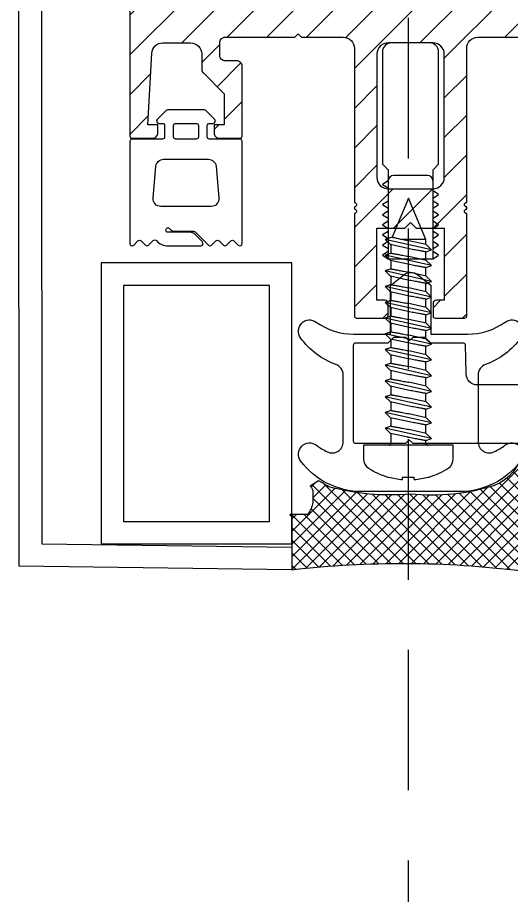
# Model space of a CAD drawing. Header units: inches. Extents: x 21 to 38546, y 13 to 15001.
# Drawn here: x 5101.75 to 5106.15, y 1289.92 to 1297.73 of the extents above; entities that cross this region are included whole.
import ezdxf

# ---------------------------------------------------------------- set-up
doc = ezdxf.new("R2010")
doc.units = ezdxf.units.IN
doc.header["$MEASUREMENT"] = 0
doc.linetypes.add('1+1 dbx a2$0$374_BLD_A1_BLOK_2$0$HIDDEN', pattern=[0.375, 0.25, -0.125])
for name, color, linetype, lineweight in [('Z_MİM_00', 8, 'Continuous', 25), ('Z_MİM_78-köpük', 8, 'Continuous', 25), ('Z_MİM_Aksesuar', 8, 'Continuous', 25), ('Z_MİM_alU-8', 8, 'Continuous', 25), ('Z_MİM_ALUMINIUM', 8, 'Continuous', 25), ('Z_MİM_fitiller_k', 8, 'Continuous', 25), ('Z_MİM_MYM_alüminyum levha', 8, 'Continuous', 25), ('Z_MİM_TR', 8, 'Continuous', 25)]:
    doc.layers.add(name, color=color, linetype=linetype, lineweight=lineweight)

# ---------------------------------------------------------------- blocks, each defined once
blk = doc.blocks.new('V24222')
at = {"linetype": 'Continuous'}
for p, q in [((3035.895765352075, -602.9807929688286), (3034.672454849848, -602.9807929688286)), ((3035.895765352075, -610.9807929688286), (3035.895765352075, -602.9807929688286)), ((3033.062762543604, -605.1369719391224), (3033.062762543604, -605.2103548903895)), ((3036.936953287319, -605.4307929688287), (3036.095765352075, -605.4307929688287)), ((3036.481014913348, -609.0389734831915), (3037.410515790802, -604.9226124544657)), ((3036.595765352075, -606.9417681106235), (3036.945765352076, -605.3917681106212)), ((3037.410515790802, -604.9226124544657), (3036.945765352076, -605.3917681106216)), ((3037.589654594181, -605.434696104526), (3037.410515790802, -604.9226124544657)), ((3038.336953287319, -605.4307929688287), (3037.587465217276, -605.4307929688287)), ((3037.881014913348, -609.0389734831915), (3038.810515790802, -604.9226124544657)), ((3037.995765352075, -606.9417681106235), (3038.345765352075, -605.3917681106212)), ((3038.810515790802, -604.9226124544657), (3038.345765352075, -605.3917681106216)), ((3038.989654594181, -605.434696104526), (3038.810515790802, -604.9226124544657)), ((3039.736953287319, -605.4307929688287), (3038.987465217276, -605.4307929688287)), ((3039.281014913348, -609.0389734831915), (3040.210515790802, -604.9226124544657)), ((3039.395765352075, -606.9417681106235), (3039.745765352075, -605.3917681106212)), ((3040.210515790802, -604.9226124544657), (3039.745765352075, -605.3917681106216)), ((3040.38965459418, -605.434696104526), (3040.210515790802, -604.9226124544657)), ((3041.136953287319, -605.4307929688287), (3040.387465217277, -605.4307929688287)), ((3040.681014913348, -609.0389734831915), (3041.610515790802, -604.9226124544657)), ((3040.795765352076, -606.9417681106235), (3041.145765352075, -605.3917681106212)), ((3041.610515790802, -604.9226124544657), (3041.145765352075, -605.3917681106216)), ((3041.789654594181, -605.434696104526), (3041.610515790802, -604.9226124544657)), ((3042.536953287319, -605.4307929688287), (3041.787465217276, -605.4307929688287)), ((3042.081014913348, -609.0389734831915), (3043.010515790804, -604.9226124544657)), ((3042.195765352075, -606.9417681106235), (3042.545765352075, -605.3917681106212)), ((3043.010515790804, -604.9226124544657), (3042.545765352075, -605.3917681106216)), ((3043.189654594181, -605.434696104526), (3043.010515790804, -604.9226124544657)), ((3043.936953287319, -605.4307929688287), (3043.187465217276, -605.4307929688287)), ((3043.481014913349, -609.0389734831915), (3044.410515790802, -604.9226124544657)), ((3043.595765352075, -606.9417681106235), (3043.945765352076, -605.3917681106212)), ((3044.410515790802, -604.9226124544657), (3043.945765352076, -605.3917681106216)), ((3044.589654594181, -605.434696104526), (3044.410515790802, -604.9226124544657)), ((3045.336953287319, -605.4307929688287), (3044.587465217276, -605.4307929688287)), ((3044.881014913348, -609.0389734831915), (3045.810515790802, -604.9226124544657)), ((3044.995765352075, -606.9417681106235), (3045.345765352075, -605.3917681106212)), ((3045.810515790802, -604.9226124544657), (3045.345765352075, -605.3917681106216)), ((3045.98965459418, -605.434696104526), (3045.810515790802, -604.9226124544657)), ((3046.736953287318, -605.4307929688287), (3045.987465217276, -605.4307929688287)), ((3046.281014913348, -609.0389734831915), (3047.210515790802, -604.9226124544657)), ((3046.395765352075, -606.9417681106235), (3046.745765352075, -605.3917681106212)), ((3047.210515790802, -604.9226124544657), (3046.745765352075, -605.3917681106216)), ((3047.38965459418, -605.434696104526), (3047.210515790802, -604.9226124544657)), ((3048.136953287319, -605.4307929688287), (3047.387465217277, -605.4307929688287)), ((3047.681014913348, -609.0389734831915), (3048.610515790802, -604.9226124544657)), ((3047.795765352076, -606.9417681106235), (3048.145765352075, -605.3917681106212)), ((3048.610515790802, -604.9226124544657), (3048.145765352075, -605.3917681106216)), ((3048.789654594181, -605.434696104526), (3048.610515790802, -604.9226124544657)), ((3049.536953287319, -605.4307929688287), (3048.787465217276, -605.4307929688287)), ((3049.081014913348, -609.0389734831915), (3050.010515790802, -604.9226124544657)), ((3049.195765352076, -606.9417681106235), (3049.545765352075, -605.3917681106212)), ((3050.010515790802, -604.9226124544657), (3049.545765352075, -605.3917681106216)), ((3050.189654594181, -605.434696104526), (3050.010515790802, -604.9226124544657)), ((3050.936953287319, -605.4307929688287), (3050.187465217276, -605.4307929688287)), ((3050.481014913348, -609.0389734831915), (3051.410515790802, -604.9226124544657)), ((3050.595765352074, -606.9417681106235), (3050.945765352075, -605.3917681106212)), ((3051.410515790802, -604.9226124544657), (3050.945765352075, -605.3917681106216)), ((3051.589654594181, -605.434696104526), (3051.410515790802, -604.9226124544657)), ((3052.336953287319, -605.4307929688287), (3051.587465217276, -605.4307929688287)), ((3051.881014913348, -609.0389734831915), (3052.810515790802, -604.9226124544657)), ((3051.995765352075, -606.9417681106235), (3052.345765352075, -605.3917681106212)), ((3052.810515790802, -604.9226124544657), (3052.345765352075, -605.3917681106216)), ((3052.98965459418, -605.434696104526), (3052.810515790802, -604.9226124544657)), ((3053.736953287319, -605.4307929688287), (3052.987465217276, -605.4307929688287)), ((3053.281014913348, -609.0389734831915), (3054.210515790802, -604.9226124544657)), ((3053.395765352075, -606.9417681106235), (3053.745765352075, -605.3917681106212)), ((3054.210515790802, -604.9226124544657), (3053.745765352075, -605.3917681106216)), ((3054.422485866075, -605.5285471140821), (3054.210515790802, -604.9226124544657)), ((3057.895765352075, -606.9807929688286), (3054.422019081255, -605.5255749364579)), ((3032.83669808195, -606.4657929688286), (3033.062762543604, -606.4657929688286)), ((3033.062762543604, -606.4657929688286), (3033.062762543604, -607.4957929688284)), ((3036.945765352076, -608.5698178270356), (3037.295765352074, -607.0198178270397)), ((3038.345765352075, -608.5698178270356), (3038.695765352076, -607.0198178270397)), ((3039.745765352075, -608.5698178270356), (3040.095765352074, -607.0198178270397)), ((3041.145765352075, -608.5698178270356), (3041.495765352074, -607.0198178270397)), ((3042.545765352075, -608.5698178270356), (3042.895765352075, -607.0198178270397)), ((3043.945765352076, -608.5698178270356), (3044.295765352075, -607.0198178270397)), ((3045.345765352075, -608.5698178270356), (3045.695765352075, -607.0198178270397)), ((3046.745765352075, -608.5698178270356), (3047.095765352074, -607.0198178270397)), ((3048.145765352075, -608.5698178270356), (3048.495765352074, -607.0198178270397)), ((3049.545765352075, -608.5698178270356), (3049.895765352074, -607.0198178270397)), ((3050.945765352075, -608.5698178270356), (3051.295765352076, -607.0198178270397)), ((3052.345765352075, -608.5698178270356), (3052.695765352075, -607.0198178270397)), ((3053.745765352075, -608.5698178270356), (3054.095765352074, -607.0198178270397)), ((3054.195765352075, -608.5307929688282), (3054.195765352075, -606.4929987400802)), ((3054.195765352075, -608.5307929688282), (3057.895765352075, -606.9807929688286)), ((3032.83669808195, -607.4957929688284), (3033.062762543604, -607.4957929688284)), ((3036.095765352075, -608.5307929688282), (3036.304160940472, -608.5307929688282)), ((3036.301718666737, -608.5264397681311), (3036.481014913348, -609.0389734831915)), ((3036.481014913348, -609.0389734831915), (3036.945765352076, -608.5698178270356)), ((3036.954577416832, -608.5307929688282), (3037.704160940473, -608.5307929688282)), ((3037.701718666737, -608.5264397681311), (3037.881014913348, -609.0389734831915)), ((3037.881014913348, -609.0389734831915), (3038.345765352075, -608.5698178270356)), ((3038.354577416833, -608.5307929688282), (3039.104160940472, -608.5307929688282)), ((3039.101718666737, -608.5264397681311), (3039.281014913348, -609.0389734831915)), ((3039.281014913348, -609.0389734831915), (3039.745765352075, -608.5698178270356)), ((3039.754577416833, -608.5307929688282), (3040.504160940473, -608.5307929688282)), ((3040.501718666737, -608.5264397681311), (3040.681014913348, -609.0389734831915)), ((3040.681014913348, -609.0389734831915), (3041.145765352075, -608.5698178270356)), ((3041.154577416832, -608.5307929688282), (3041.904160940473, -608.5307929688282)), ((3041.901718666737, -608.5264397681311), (3042.081014913348, -609.0389734831915)), ((3042.081014913348, -609.0389734831915), (3042.545765352075, -608.5698178270356)), ((3042.554577416832, -608.5307929688282), (3043.304160940472, -608.5307929688282)), ((3043.301718666737, -608.5264397681311), (3043.481014913349, -609.0389734831915)), ((3043.481014913349, -609.0389734831915), (3043.945765352076, -608.5698178270356)), ((3043.954577416832, -608.5307929688282), (3044.704160940473, -608.5307929688282)), ((3044.701718666737, -608.5264397681311), (3044.881014913348, -609.0389734831915)), ((3044.881014913348, -609.0389734831915), (3045.345765352075, -608.5698178270356)), ((3045.354577416833, -608.5307929688282), (3046.104160940473, -608.5307929688282)), ((3046.101718666737, -608.5264397681311), (3046.281014913348, -609.0389734831915)), ((3046.281014913348, -609.0389734831915), (3046.745765352075, -608.5698178270356)), ((3046.754577416832, -608.5307929688282), (3047.504160940473, -608.5307929688282)), ((3047.501718666737, -608.5264397681311), (3047.681014913348, -609.0389734831915)), ((3047.681014913348, -609.0389734831915), (3048.145765352075, -608.5698178270356)), ((3048.154577416832, -608.5307929688282), (3048.904160940473, -608.5307929688282)), ((3048.901718666737, -608.5264397681311), (3049.081014913348, -609.0389734831915)), ((3049.081014913348, -609.0389734831915), (3049.545765352075, -608.5698178270356)), ((3049.554577416831, -608.5307929688282), (3050.304160940472, -608.5307929688282)), ((3050.301718666737, -608.5264397681311), (3050.481014913348, -609.0389734831915)), ((3050.481014913348, -609.0389734831915), (3050.945765352075, -608.5698178270356)), ((3050.954577416832, -608.5307929688282), (3051.704160940472, -608.5307929688282)), ((3051.701718666738, -608.5264397681311), (3051.881014913348, -609.0389734831915)), ((3051.881014913348, -609.0389734831915), (3052.345765352075, -608.5698178270356)), ((3052.354577416833, -608.5307929688282), (3053.104161189494, -608.5307929688282)), ((3053.101718256151, -608.5264385944366), (3053.281014913348, -609.0389734831915)), ((3053.281014913348, -609.0389734831915), (3053.745765352075, -608.5698178270356)), ((3053.754577416833, -608.5307929688282), (3054.195765352075, -608.5307929688282)), ((3033.062762543604, -608.7512310472678), (3033.062762543604, -608.8246139985348)), ((3034.672454849848, -610.9807929688286), (3035.895765352075, -610.9807929688286))]:
    blk.add_line(p, q, dxfattribs=at)
for centre, radius, start, end in [((3034.672454849848, -603.9557929688286), 0.9750000000000083, 90, 146.8035544496471), ((3039.295765352076, -606.9807929688286), 6.500000000000007, 146.8035544496498, 163.5209477812018), ((3039.295765352076, -606.9807929688287), 6.479565957686084, 164.1431970493426, 175.4412868966053), ((3036.095765352075, -605.2307929688286), 0.2, 180, 270), ((3039.295765352076, -606.9807929688286), 6.479565957685742, 184.5587131033957, 195.8568029506572), ((3036.095765352075, -608.7307929688286), 0.2000000000000001, 90, 180), ((3039.295765352076, -606.9807929688286), 6.500000000000087, 196.4790522188001, 213.1964455503518), ((3034.672454849848, -610.0057929688285), 0.9749999999999907, 213.1964455503585, 270)]:
    blk.add_arc(centre, radius, start, end, dxfattribs=at)
for points, knots in [([(3037.587464777118, -605.4354621536042), (3037.587477005593, -605.4353933736332), (3037.587508243834, -605.4352176717942), (3037.578968190532, -605.4835680125336), (3037.563030482238, -605.5735042952252), (3037.541675887615, -605.6934089339765), (3037.51703405926, -605.8308691584302), (3037.490280442257, -605.9791108102849), (3037.458968249247, -606.1511689322422), (3037.421322007036, -606.3559487163709), (3037.377592374309, -606.5907273697902), (3037.334423129261, -606.8190534914555), (3037.306596234421, -606.9635689928848), (3037.295765352074, -607.0198178270397)], [0, 0, 0, 0, 0.0674976167149652, 0.1724260016330052, 0.2742129333381307, 0.3789117987493158, 0.4590817673513535, 0.5406130816080225, 0.6283825628726423, 0.7179025827593285, 0.8230217936314183, 0.9311159171117219, 1, 1, 1, 1]), ([(3038.987464777118, -605.4354621536042), (3038.987477005592, -605.4353933736332), (3038.987508243835, -605.4352176717942), (3038.978968190531, -605.4835680125336), (3038.963030482237, -605.5735042952252), (3038.941675887615, -605.6934089339765), (3038.917034059261, -605.8308691584302), (3038.890280442258, -605.9791108102849), (3038.858968249247, -606.1511689322422), (3038.821322007037, -606.3559487163709), (3038.777592374309, -606.5907273697902), (3038.734423129261, -606.8190534914555), (3038.706596234419, -606.9635689928848), (3038.695765352076, -607.0198178270397)], [0, 0, 0, 0, 0.0674976167149652, 0.1724260016330052, 0.2742129333381309, 0.3789117987493164, 0.4590817673513538, 0.5406130816080225, 0.6283825628726417, 0.7179025827593277, 0.8230217936314179, 0.9311159171117216, 1, 1, 1, 1]), ([(3040.387464777118, -605.4354621536042), (3040.387477005592, -605.4353933736332), (3040.387508243834, -605.4352176717942), (3040.378968190531, -605.4835680125336), (3040.363030482236, -605.5735042952252), (3040.341675887615, -605.6934089339765), (3040.31703405926, -605.8308691584302), (3040.290280442258, -605.9791108102849), (3040.258968249248, -606.1511689322422), (3040.221322007036, -606.3559487163709), (3040.177592374309, -606.5907273697902), (3040.134423129261, -606.8190534914555), (3040.106596234419, -606.9635689928848), (3040.095765352074, -607.0198178270397)], [0, 0, 0, 0, 0.0674976167149652, 0.1724260016330052, 0.2742129333381309, 0.3789117987493164, 0.4590817673513538, 0.5406130816080224, 0.6283825628726417, 0.7179025827593276, 0.8230217936314176, 0.9311159171117214, 0.9999999999999998, 0.9999999999999998, 0.9999999999999998, 0.9999999999999998]), ([(3041.787464777118, -605.4354621536042), (3041.787477005592, -605.4353933736332), (3041.787508243834, -605.4352176717942), (3041.778968190531, -605.4835680125336), (3041.763030482237, -605.5735042952252), (3041.741675887615, -605.6934089339765), (3041.71703405926, -605.8308691584302), (3041.690280442257, -605.9791108102849), (3041.658968249247, -606.1511689322422), (3041.621322007037, -606.3559487163709), (3041.577592374309, -606.5907273697902), (3041.534423129261, -606.8190534914555), (3041.50659623442, -606.9635689928848), (3041.495765352074, -607.0198178270397)], [0, 0, 0, 0, 0.0674976167149652, 0.1724260016330053, 0.2742129333381309, 0.3789117987493165, 0.459081767351354, 0.5406130816080226, 0.6283825628726416, 0.7179025827593272, 0.8230217936314174, 0.9311159171117211, 0.9999999999999998, 0.9999999999999998, 0.9999999999999998, 0.9999999999999998]), ([(3043.187464777118, -605.4354621536042), (3043.187477005592, -605.4353933736332), (3043.187508243834, -605.4352176717942), (3043.178968190531, -605.4835680125336), (3043.163030482237, -605.5735042952252), (3043.141675887615, -605.6934089339765), (3043.117034059261, -605.8308691584302), (3043.090280442257, -605.9791108102849), (3043.058968249247, -606.1511689322422), (3043.021322007036, -606.3559487163709), (3042.977592374309, -606.5907273697902), (3042.934423129261, -606.8190534914555), (3042.906596234419, -606.9635689928848), (3042.895765352075, -607.0198178270397)], [0, 0, 0, 0, 0.0674976167149652, 0.1724260016330052, 0.2742129333381309, 0.3789117987493162, 0.4590817673513535, 0.5406130816080224, 0.6283825628726413, 0.7179025827593272, 0.8230217936314174, 0.9311159171117211, 1, 1, 1, 1]), ([(3044.587464777118, -605.4354621536042), (3044.587477005592, -605.4353933736332), (3044.587508243834, -605.4352176717942), (3044.578968190532, -605.4835680125336), (3044.563030482237, -605.5735042952252), (3044.541675887615, -605.6934089339765), (3044.517034059261, -605.8308691584302), (3044.490280442258, -605.9791108102849), (3044.458968249247, -606.1511689322422), (3044.421322007036, -606.3559487163709), (3044.377592374309, -606.5907273697902), (3044.334423129261, -606.8190534914555), (3044.306596234421, -606.9635689928848), (3044.295765352075, -607.0198178270397)], [0, 0, 0, 0, 0.0674976167149652, 0.1724260016330053, 0.2742129333381309, 0.3789117987493163, 0.4590817673513538, 0.5406130816080224, 0.6283825628726416, 0.7179025827593275, 0.8230217936314176, 0.9311159171117214, 1, 1, 1, 1]), ([(3045.987464777118, -605.4354621536042), (3045.987477005593, -605.4353933736332), (3045.987508243835, -605.4352176717942), (3045.978968190531, -605.4835680125336), (3045.963030482237, -605.5735042952252), (3045.941675887615, -605.6934089339765), (3045.917034059261, -605.8308691584302), (3045.890280442258, -605.9791108102849), (3045.858968249247, -606.1511689322422), (3045.821322007036, -606.3559487163709), (3045.777592374309, -606.5907273697902), (3045.734423129261, -606.8190534914555), (3045.706596234419, -606.9635689928848), (3045.695765352075, -607.0198178270397)], [0, 0, 0, 0, 0.0674976167149652, 0.1724260016330052, 0.2742129333381311, 0.3789117987493167, 0.4590817673513543, 0.5406130816080231, 0.628382562872642, 0.7179025827593275, 0.8230217936314179, 0.9311159171117219, 1, 1, 1, 1]), ([(3047.387464777119, -605.4354621536042), (3047.387477005592, -605.4353933736332), (3047.387508243835, -605.4352176717942), (3047.378968190531, -605.4835680125336), (3047.363030482237, -605.5735042952252), (3047.341675887615, -605.6934089339765), (3047.31703405926, -605.8308691584302), (3047.290280442259, -605.9791108102849), (3047.258968249247, -606.1511689322422), (3047.221322007036, -606.3559487163709), (3047.177592374309, -606.5907273697902), (3047.134423129261, -606.8190534914555), (3047.106596234419, -606.9635689928848), (3047.095765352074, -607.0198178270397)], [0, 0, 0, 0, 0.0674976167149653, 0.1724260016330054, 0.2742129333381313, 0.378911798749317, 0.4590817673513547, 0.5406130816080232, 0.628382562872643, 0.7179025827593286, 0.8230217936314186, 0.9311159171117219, 1, 1, 1, 1]), ([(3048.787464777118, -605.4354621536042), (3048.787477005592, -605.4353933736332), (3048.787508243834, -605.4352176717942), (3048.778968190531, -605.4835680125336), (3048.763030482236, -605.5735042952252), (3048.741675887615, -605.6934089339765), (3048.71703405926, -605.8308691584302), (3048.690280442257, -605.9791108102849), (3048.658968249247, -606.1511689322422), (3048.621322007037, -606.3559487163709), (3048.577592374309, -606.5907273697902), (3048.534423129261, -606.8190534914555), (3048.50659623442, -606.9635689928848), (3048.495765352074, -607.0198178270397)], [0, 0, 0, 0, 0.0674976167149652, 0.1724260016330053, 0.2742129333381312, 0.3789117987493169, 0.4590817673513543, 0.5406130816080231, 0.628382562872643, 0.717902582759329, 0.8230217936314188, 0.9311159171117219, 1, 1, 1, 1]), ([(3050.187464777118, -605.4354621536042), (3050.187477005592, -605.4353933736332), (3050.187508243834, -605.4352176717942), (3050.178968190531, -605.4835680125336), (3050.163030482237, -605.5735042952252), (3050.141675887615, -605.6934089339765), (3050.11703405926, -605.8308691584302), (3050.090280442257, -605.9791108102849), (3050.058968249247, -606.1511689322422), (3050.021322007036, -606.3559487163709), (3049.977592374309, -606.5907273697902), (3049.934423129261, -606.8190534914555), (3049.90659623442, -606.9635689928848), (3049.895765352074, -607.0198178270397)], [0, 0, 0, 0, 0.0674976167149653, 0.1724260016330054, 0.2742129333381312, 0.3789117987493169, 0.4590817673513544, 0.5406130816080231, 0.628382562872643, 0.717902582759329, 0.8230217936314188, 0.9311159171117219, 1, 1, 1, 1]), ([(3051.587464777118, -605.4354621536042), (3051.587477005592, -605.4353933736332), (3051.587508243834, -605.4352176717942), (3051.578968190531, -605.4835680125336), (3051.563030482237, -605.5735042952252), (3051.541675887615, -605.6934089339765), (3051.517034059261, -605.8308691584302), (3051.490280442257, -605.9791108102849), (3051.458968249247, -606.1511689322422), (3051.421322007036, -606.3559487163709), (3051.37759237431, -606.5907273697902), (3051.334423129261, -606.8190534914555), (3051.30659623442, -606.9635689928848), (3051.295765352076, -607.0198178270397)], [0, 0, 0, 0, 0.0674976167149653, 0.1724260016330052, 0.2742129333381313, 0.3789117987493168, 0.4590817673513551, 0.5406130816080239, 0.6283825628726432, 0.717902582759329, 0.8230217936314181, 0.9311159171117207, 1, 1, 1, 1]), ([(3052.987464777118, -605.4354621536042), (3052.987477005592, -605.4353933736332), (3052.987508243834, -605.4352176717942), (3052.978968190531, -605.4835680125336), (3052.963030482237, -605.5735042952252), (3052.941675887615, -605.6934089339765), (3052.917034059261, -605.8308691584302), (3052.890280442257, -605.9791108102849), (3052.858968249247, -606.1511689322422), (3052.821322007036, -606.3559487163709), (3052.777592374309, -606.5907273697902), (3052.734423129261, -606.8190534914555), (3052.706596234419, -606.9635689928848), (3052.695765352075, -607.0198178270397)], [0, 0, 0, 0, 0.0674976167149653, 0.1724260016330052, 0.2742129333381312, 0.3789117987493168, 0.4590817673513546, 0.5406130816080239, 0.6283825628726432, 0.717902582759329, 0.8230217936314183, 0.9311159171117211, 1, 1, 1, 1]), ([(3054.420481194427, -605.5292483949765), (3054.420742117269, -605.5280576522797), (3054.422094979509, -605.5218837549756), (3054.415012679099, -605.5542304251559), (3054.398947966765, -605.6271323549042), (3054.373231040607, -605.7425278148501), (3054.338692391477, -605.8949636927117), (3054.296954600284, -606.0750109129257), (3054.249362702988, -606.2756314249146), (3054.21375958784, -606.420022022946), (3054.195765352075, -606.4929987400802)], [0, 0, 0, 0, 0.0340664619696488, 0.1766316419433785, 0.3139827883903491, 0.455228819580371, 0.5943086510985486, 0.7371977330999738, 0.8671766239956014, 0.9999999999999998, 0.9999999999999998, 0.9999999999999998, 0.9999999999999998]), ([(3036.304160953898, -608.5255853991241), (3036.304003890762, -608.5264748449711), (3036.303539972549, -608.5291020058615), (3036.311016404793, -608.4867627410982), (3036.325934767605, -608.4025344478077), (3036.348067605606, -608.2781612800122), (3036.376860415766, -608.1174739369187), (3036.411434793271, -607.9262135514177), (3036.451571210444, -607.7066142898851), (3036.495919452738, -607.4671298370134), (3036.544080650721, -607.2110046558795), (3036.57796018883, -607.0339146466177), (3036.595409513957, -606.9436096691418), (3036.595765352075, -606.9417681106235)], [0, 0, 0, 0, 0.0537416530290906, 0.1587370040543054, 0.2605214439354789, 0.3652209278662942, 0.4677040911569374, 0.5730833567292009, 0.6769593710271365, 0.7837578763392934, 0.8892561217058775, 0.9977416379682879, 1, 1, 1, 1]), ([(3037.704160953899, -608.5255853991241), (3037.704003890763, -608.5264748449711), (3037.703539972549, -608.5291020058615), (3037.711016404792, -608.4867627410982), (3037.725934767605, -608.4025344478077), (3037.748067605608, -608.2781612800122), (3037.776860415766, -608.1174739369187), (3037.811434793272, -607.9262135514177), (3037.851571210444, -607.7066142898851), (3037.895919452738, -607.4671298370134), (3037.94408065072, -607.2110046558795), (3037.97796018883, -607.0339146466177), (3037.995409513957, -606.9436096691418), (3037.995765352075, -606.9417681106235)], [0, 0, 0, 0, 0.0537416530290904, 0.158737004054305, 0.2605214439354788, 0.3652209278662941, 0.467704091156937, 0.5730833567292004, 0.6769593710271359, 0.783757876339293, 0.8892561217058771, 0.9977416379682876, 1, 1, 1, 1]), ([(3039.104160953899, -608.5255853991241), (3039.104003890762, -608.5264748449711), (3039.103539972549, -608.5291020058615), (3039.111016404792, -608.4867627410982), (3039.125934767607, -608.4025344478077), (3039.148067605606, -608.2781612800122), (3039.176860415766, -608.1174739369187), (3039.211434793271, -607.9262135514177), (3039.251571210444, -607.7066142898851), (3039.295919452738, -607.4671298370134), (3039.34408065072, -607.2110046558795), (3039.37796018883, -607.0339146466177), (3039.395409513956, -606.9436096691418), (3039.395765352075, -606.9417681106235)], [0, 0, 0, 0, 0.0537416530290901, 0.1587370040543046, 0.2605214439354784, 0.3652209278662938, 0.4677040911569368, 0.5730833567292, 0.6769593710271363, 0.7837578763392934, 0.8892561217058773, 0.9977416379682871, 1, 1, 1, 1]), ([(3040.504160953898, -608.5255853991241), (3040.504003890763, -608.5264748449711), (3040.503539972549, -608.5291020058615), (3040.511016404793, -608.4867627410982), (3040.525934767606, -608.4025344478077), (3040.548067605606, -608.2781612800122), (3040.576860415766, -608.1174739369187), (3040.611434793272, -607.9262135514177), (3040.651571210445, -607.7066142898851), (3040.695919452738, -607.4671298370134), (3040.744080650719, -607.2110046558795), (3040.77796018883, -607.0339146466177), (3040.795409513956, -606.9436096691418), (3040.795765352076, -606.9417681106235)], [0, 0, 0, 0, 0.0537416530290899, 0.1587370040543046, 0.2605214439354782, 0.3652209278662934, 0.4677040911569362, 0.5730833567291996, 0.6769593710271355, 0.783757876339293, 0.8892561217058771, 0.9977416379682876, 1, 1, 1, 1]), ([(3041.904160953898, -608.5255853991241), (3041.904003890762, -608.5264748449711), (3041.903539972549, -608.5291020058615), (3041.911016404793, -608.4867627410982), (3041.925934767606, -608.4025344478077), (3041.948067605606, -608.2781612800122), (3041.976860415767, -608.1174739369187), (3042.011434793272, -607.9262135514177), (3042.051571210444, -607.7066142898851), (3042.095919452738, -607.4671298370134), (3042.14408065072, -607.2110046558795), (3042.17796018883, -607.0339146466177), (3042.195409513956, -606.9436096691418), (3042.195765352075, -606.9417681106235)], [0, 0, 0, 0, 0.0537416530290899, 0.1587370040543045, 0.2605214439354782, 0.3652209278662933, 0.4677040911569362, 0.5730833567291991, 0.676959371027135, 0.7837578763392924, 0.8892561217058768, 0.9977416379682871, 0.9999999999999998, 0.9999999999999998, 0.9999999999999998, 0.9999999999999998]), ([(3043.304160953898, -608.5255853991241), (3043.304003890762, -608.5264748449711), (3043.303539972549, -608.5291020058615), (3043.311016404793, -608.4867627410982), (3043.325934767605, -608.4025344478077), (3043.348067605606, -608.2781612800122), (3043.376860415766, -608.1174739369187), (3043.411434793271, -607.9262135514177), (3043.451571210444, -607.7066142898851), (3043.495919452738, -607.4671298370134), (3043.544080650721, -607.2110046558795), (3043.577960188831, -607.0339146466177), (3043.595409513955, -606.9436096691418), (3043.595765352075, -606.9417681106235)], [0, 0, 0, 0, 0.0537416530290899, 0.1587370040543045, 0.2605214439354783, 0.3652209278662935, 0.4677040911569363, 0.5730833567291996, 0.6769593710271358, 0.7837578763392934, 0.8892561217058771, 0.9977416379682876, 1, 1, 1, 1]), ([(3044.704160953898, -608.5255853991241), (3044.704003890763, -608.5264748449711), (3044.703539972549, -608.5291020058615), (3044.711016404793, -608.4867627410982), (3044.725934767607, -608.4025344478077), (3044.748067605608, -608.2781612800122), (3044.776860415766, -608.1174739369187), (3044.811434793272, -607.9262135514177), (3044.851571210444, -607.7066142898851), (3044.895919452738, -607.4671298370134), (3044.94408065072, -607.2110046558795), (3044.97796018883, -607.0339146466177), (3044.995409513957, -606.9436096691418), (3044.995765352075, -606.9417681106235)], [0, 0, 0, 0, 0.0537416530290899, 0.1587370040543045, 0.2605214439354782, 0.3652209278662935, 0.4677040911569362, 0.5730833567291996, 0.6769593710271355, 0.783757876339293, 0.8892561217058766, 0.9977416379682869, 1, 1, 1, 1]), ([(3046.104160953899, -608.5255853991241), (3046.104003890762, -608.5264748449711), (3046.103539972549, -608.5291020058615), (3046.111016404792, -608.4867627410982), (3046.125934767605, -608.4025344478077), (3046.148067605606, -608.2781612800122), (3046.176860415766, -608.1174739369187), (3046.211434793272, -607.9262135514177), (3046.251571210444, -607.7066142898851), (3046.295919452738, -607.4671298370134), (3046.344080650719, -607.2110046558795), (3046.377960188832, -607.0339146466177), (3046.395409513956, -606.9436096691418), (3046.395765352075, -606.9417681106235)], [0, 0, 0, 0, 0.0537416530290899, 0.1587370040543044, 0.2605214439354783, 0.3652209278662934, 0.4677040911569362, 0.5730833567291992, 0.6769593710271357, 0.7837578763392932, 0.8892561217058775, 0.9977416379682882, 1, 1, 1, 1]), ([(3047.504160953898, -608.5255853991241), (3047.504003890762, -608.5264748449711), (3047.503539972549, -608.5291020058615), (3047.511016404792, -608.4867627410982), (3047.525934767606, -608.4025344478077), (3047.548067605606, -608.2781612800122), (3047.576860415766, -608.1174739369187), (3047.611434793272, -607.9262135514177), (3047.651571210444, -607.7066142898851), (3047.695919452738, -607.4671298370134), (3047.74408065072, -607.2110046558795), (3047.777960188831, -607.0339146466177), (3047.795409513956, -606.9436096691418), (3047.795765352076, -606.9417681106235)], [0, 0, 0, 0, 0.0537416530290899, 0.1587370040543043, 0.2605214439354783, 0.3652209278662934, 0.4677040911569362, 0.5730833567291996, 0.6769593710271359, 0.7837578763392934, 0.8892561217058776, 0.9977416379682882, 1, 1, 1, 1]), ([(3048.904160953898, -608.5255853991241), (3048.904003890763, -608.5264748449711), (3048.903539972549, -608.5291020058615), (3048.911016404793, -608.4867627410982), (3048.925934767606, -608.4025344478077), (3048.948067605606, -608.2781612800122), (3048.976860415766, -608.1174739369187), (3049.011434793272, -607.9262135514177), (3049.051571210444, -607.7066142898851), (3049.095919452738, -607.4671298370134), (3049.14408065072, -607.2110046558795), (3049.17796018883, -607.0339146466177), (3049.195409513956, -606.9436096691418), (3049.195765352076, -606.9417681106235)], [0, 0, 0, 0, 0.0537416530290899, 0.1587370040543044, 0.2605214439354782, 0.3652209278662933, 0.4677040911569364, 0.5730833567291996, 0.6769593710271358, 0.7837578763392933, 0.8892561217058776, 0.9977416379682884, 1, 1, 1, 1]), ([(3050.304160953898, -608.5255853991241), (3050.304003890762, -608.5264748449711), (3050.303539972549, -608.5291020058615), (3050.311016404793, -608.4867627410982), (3050.325934767605, -608.4025344478077), (3050.348067605606, -608.2781612800122), (3050.376860415766, -608.1174739369187), (3050.411434793272, -607.9262135514177), (3050.451571210444, -607.7066142898851), (3050.495919452739, -607.4671298370134), (3050.544080650721, -607.2110046558795), (3050.57796018883, -607.0339146466177), (3050.595409513956, -606.9436096691418), (3050.595765352074, -606.9417681106235)], [0, 0, 0, 0, 0.0537416530290895, 0.158737004054304, 0.2605214439354778, 0.365220927866293, 0.4677040911569362, 0.5730833567291992, 0.6769593710271355, 0.783757876339293, 0.8892561217058773, 0.9977416379682879, 1, 1, 1, 1]), ([(3051.704160953898, -608.5255853991241), (3051.704003890762, -608.5264748449711), (3051.70353997255, -608.5291020058615), (3051.711016404792, -608.4867627410982), (3051.725934767607, -608.4025344478077), (3051.748067605606, -608.2781612800122), (3051.776860415766, -608.1174739369187), (3051.811434793272, -607.9262135514177), (3051.851571210443, -607.7066142898851), (3051.895919452738, -607.4671298370134), (3051.94408065072, -607.2110046558795), (3051.977960188831, -607.0339146466177), (3051.995409513957, -606.9436096691418), (3051.995765352075, -606.9417681106235)], [0, 0, 0, 0, 0.0537416530290897, 0.1587370040543041, 0.260521443935478, 0.3652209278662934, 0.4677040911569363, 0.5730833567291996, 0.6769593710271355, 0.783757876339293, 0.8892561217058773, 0.9977416379682884, 1, 1, 1, 1]), ([(3053.104161201706, -608.5255839951081), (3053.104003182859, -608.5264788558746), (3053.103535712114, -608.5291261427792), (3053.111002853705, -608.4868394019093), (3053.125911749187, -608.4026641687622), (3053.148036472997, -608.2783357077016), (3053.176821527884, -608.1176901134661), (3053.211388997688, -607.9264656200132), (3053.251519381742, -607.706896149781), (3053.295862699685, -607.4674340763733), (3053.344020282117, -607.2113232013911), (3053.377918901167, -607.0341290238637), (3053.395388737076, -606.9437172099374), (3053.395765352075, -606.9417681106235)], [0, 0, 0, 0, 0.0536151666846324, 0.1586109638046054, 0.2603952178527511, 0.3650945401642111, 0.4675769922850975, 0.5729555432663381, 0.6768305454260412, 0.7836280085624538, 0.8891252740269502, 0.9976097609046845, 1, 1, 1, 1])]:
    blk.add_open_spline(points, degree=3, knots=knots, dxfattribs=at)
blk.add_open_spline([(3054.195765352075, -606.4929987400802), (3054.163807039773, -606.6642627900075), (3054.130504217054, -606.8400583572513), (3054.095765352074, -607.0198178270397)], degree=3, dxfattribs=at)
blk = doc.blocks.new('D09055')
at = {"layer": 'Z_MİM_78-köpük'}
blk.add_lwpolyline([(6, -9.143241068115456, -0.3149141225648699), (6.656664916314182, -8.204028089065101, 0.1493316839022453), (9.809564949944617, -5.822377295466138, 0.8506979925003963), (8.417814141139388, -4.422291246009987, -0.1566156319065606), (5.061590343248098, -5.499999999767167), (5.009999333182347, -5.499999999767167), (5.009999333182347, -5.50886806147173), (1.809999333228915, -5.50886806147173), (1.809999333228915, -1.168432154692709), (0.6251196609809995, -0.2194710706826299, 0.3510864949877069), (-0.6251196609809995, -0.2194710706826299), (-1.790000666864215, -1.152415375690907), (-1.790000666864215, -5.50886806147173), (-4.99000066681765, -5.50886806147173), (-5.061590342782436, -5.499999999767167, -0.1566156319065832), (-8.417814140906557, -4.422291246009987, 0.8506979925003525), (-9.809564949944617, -5.822377295466138, 0.1493316839022499), (-6.656664916081352, -8.204028089065101, -0.3149141225648606), (-6, -9.143241068115456), (-6, -15.07263006735593, -0.555493500166036), (-7.441624056315047, -15.9698302638717, -0.0473505120421242), (-8.397468945709988, -15.3811126940418, 0.866334062430737), (-9.803206408862023, -16.77490895055234, 0.2374839511014222), (-4.371487642172723, -19.5089999998454), (4.371487642638383, -19.5089999998454, 0.2374839511014009), (9.803206408862023, -16.77490895055234, 0.866334062431207), (8.397468945942817, -15.3811126940418, -0.0473505120421347), (7.44162405654788, -15.9698302638717, -0.5554935001658878), (6, -15.07263006735593)], format="xyb", close=True, dxfattribs=at)
blk = doc.blocks.new('A$C26d8dfcf')
at = {"layer": 'Z_MİM_Aksesuar', "linetype": 'ByBlock'}
h = blk.add_hatch(dxfattribs=at)
h.set_pattern_fill('ANSI37', color=256, scale=0.025, angle=-90.00000000000001, style=0)
h.set_pattern_definition([(315, (-9674.816250128788, -41531.7586820523), (0.0561266007566822, 0.0561266007566822), []), (44.99999999999999, (-9674.816250128788, -41531.7586820523), (-0.0561266007566822, 0.0561266007566822), [])])
edge = h.paths.add_edge_path()
edge.add_line((256.3799393416411, 20.12360152957672), (256.2203715427131, 20.12360168124269))
edge.add_line((256.2203715427131, 20.12360168124269), (256.2203715364703, 20.11703281921064))
edge.add_arc((256.2203715174665, 20.0970328310127), 0.0199999881979506, 1.9561696262826445e-08, 89.9999455581538, ccw=False)
edge.add_line((256.2403715056644, 20.09703283101953), (256.2403715056644, 19.63216726471864))
edge.add_arc((257.2214193287677, 11.14742983234995), 8.541265955785123, 82.84088851607157, 96.59553673043882, ccw=False)
edge.add_line((258.2858762190954, 19.62210715104992), (258.2858762190954, 20.21449810095782))
edge.add_line((258.2858762190954, 20.21449810095782), (258.2925820591881, 20.66772178581869))
edge.add_arc((257.8866253938928, 20.76937631123233), 0.4184906888267925, 292.95280455913985, 345.94179308776467, ccw=False)
edge.add_arc((257.4906370632137, 22.10266295620435), 1.807326330843514, 263.84557444240437, 288.0231265593043, ccw=False)
edge.add_arc((257.1135580162509, 22.34354640584899), 2.046022316806265, 254.5808259512103, 275.1404443182871, ccw=False)
edge.add_arc((253.0670952345823, 14.39988004044728), 6.922684756533815, 59.60617254459963, 60.49259900825751)
edge.add_line((256.4767665643521, 20.4246377668037), (256.4037154308098, 20.3772730391629))
edge.add_arc((256.3495203186497, 20.32168764562737), 0.0776327647101921, -0.7256468754325738, 45.72556595114281, ccw=False)
edge.add_line((256.4271468572806, 20.32070445859972), (256.4271468572806, 20.23070442321887))
edge.add_arc((256.1993571272044, 20.26715159502401), 0.2306871419493512, 321.5177881317948, 350.90952320159397, ccw=False)
at = {"layer": 'Z_MİM_alU-8'}
h = blk.add_hatch(dxfattribs=at)
h.set_pattern_fill('ANSI31', color=256, scale=2, style=0)
h.set_pattern_definition([(45, (-87.75866815505651, 65.62316622415528), (-0.1767766952966369, 0.1767766952966369), [])])
h.paths.add_polyline_path([(254.7968377056786, 42.45210713510596, -0.4142135623730959), (254.8168377056754, 42.47210713510138), (259.77683770566, 42.47210713510138, -0.4142135623730935), (259.7968377056786, 42.45210713510596), (259.7968377056786, 23.49210713509638, -0.4142135623730966), (259.77683770566, 23.4721071351014), (259.5969147502001, 23.4721071351014, -0.4142135623730951), (259.5469147502008, 23.52210713510112), (259.5469147502008, 23.59210713509674), (259.6369147501937, 23.59210713509674), (259.6020944080337, 24.22757837977679, 0.3982700324327742), (259.5022441928086, 24.3221071351013), (259.2569147502108, 24.3221071351013, 0.4142135623730951), (259.1569147502123, 24.2221071351014), (259.1569147502123, 24.08926442262418, -0.1989123673796705), (259.142270089269, 24.05390908356458), (258.9569147502116, 23.86855374450533), (258.9569147502116, 23.59210713509674), (259.0469147502008, 23.59210713509674), (259.0469147502008, 23.52210713510112, -0.4142135623730951), (258.9969147502015, 23.4721071351014), (258.8169147501976, 23.4721071351014, -0.4142135623730951), (258.7969147502008, 23.49210713509638), (258.7969147502008, 24.11210713510354, -0.4142135623730784), (258.8469147502001, 24.16210713510372), (258.9469147502023, 24.16210713510372, 0.4142135623730866), (258.9969147502015, 24.21210713510345), (258.9969147502015, 24.3221071351013, 0.4142135623730951), (258.9469147502023, 24.37210713510103), (258.6969147502023, 24.37210713510103), (258.3269147502069, 24.37210713510103), (258.2969147502008, 24.40210713510578), (258.2669147501984, 24.37210713510103), (257.896914750203, 24.37210713510103, 0.4142135623730951), (257.7969147502008, 24.27210713510112), (257.7969147502008, 22.90210713510578, 0.6666666666676773), (257.7969147502008, 22.84210713509674, 1), (257.7969147502008, 22.80210713510587), (257.7969147502008, 21.89210713510829, -0.4142135623730296), (257.7769147502077, 21.87210713510103), (257.5169147501983, 21.87210713510103, -0.4142135623731473), (257.4969147502015, 21.89210713510829), (257.4969147502015, 22.00210713510569, -0.4142135623730955), (257.5269147502076, 22.03210713509907), (257.5969147502001, 22.03210713509907), (257.5969147502001, 22.67210713510122), (257.3469147502001, 22.67210713510122), (257.2968762279306, 22.7221456573734), (257.2468377056793, 22.67210713510122), (256.9968377056794, 22.67210713510122), (256.9968377056794, 22.03210713509907), (257.0668377056754, 22.03210713509907, -0.4142135623730951), (257.0968377056815, 22.00210713510569), (257.0968377056815, 21.89210713510829, -0.4142135623730951), (257.0768377056629, 21.87210713510103), (256.8168377056754, 21.87210713510103, -0.4142135623730951), (256.7968377056786, 21.89210713510829), (256.7968377056786, 22.80210713510587, 0.6666666666676773), (256.7968377056786, 22.86210713510354, 1), (256.7968377056786, 22.90210713510578), (256.7968377056786, 24.27210713510112, 0.4142135623730951), (256.6968377056801, 24.37210713510103), (256.3268377056629, 24.37210713510103), (256.2968377056786, 24.40210713510578), (256.2668377056762, 24.37210713510103), (255.8968377056808, 24.37210713510103), (255.6468377056808, 24.37210713510103, 0.4142135623730951), (255.5968377056816, 24.3221071351013), (255.5968377056816, 24.21210713510345, 0.4142135623730784), (255.6468377056808, 24.16210713510372), (255.7468377056793, 24.16210713510372, -0.4142135623730866), (255.7968377056786, 24.11210713510354), (255.7968377056786, 23.49210713509638, -0.4142135623730951), (255.77683770566, 23.4721071351014), (255.5968377056816, 23.4721071351014, -0.4142135623730951), (255.5468377056786, 23.52210713510112), (255.5468377056786, 23.59210713509674), (255.6368377056715, 23.59210713509674), (255.6368377056715, 23.86855374450533), (255.4514823666104, 24.05390908356458, -0.198912367379219), (255.4368377056708, 24.08926442262418), (255.4368377056708, 24.2221071351014, 0.414213562372296), (255.3368377056722, 24.3221071351013), (255.0915082630745, 24.3221071351013, 0.3982700324327831), (254.9916580478457, 24.22757837977679), (254.9568377056676, 23.59210713509674), (255.0468377056786, 23.59210713509674), (255.0468377056786, 23.52210713510112, -0.4142135623730951), (254.9968377056794, 23.4721071351014), (254.8168377056754, 23.4721071351014, -0.4142135623730951), (254.7968377056786, 23.49210713509638)])
h.paths.add_polyline_path([(254.9968762279277, 41.97209126170901), (254.9968762279277, 24.77210713510113), (257.2968762279306, 24.77210713510113), (259.5968762279299, 24.77210713510113), (259.5968762279299, 41.97209126170901)], flags=16)
h.paths.add_polyline_path([(257.0968762279299, 24.3221071351013, 0.4142135623730957), (256.9968762279277, 24.2221071351014), (256.9968762279277, 23.12210713510103, 0.4142135623730951), (257.0968762279299, 23.02210713510112), (257.2968762279306, 23.02210713510112), (257.4968762279277, 23.02210713510112, 0.4142135623730951), (257.5968762279299, 23.12210713510103), (257.5968762279299, 24.2221071351014, 0.4142135623730951), (257.4968762279277, 24.3221071351013), (257.2968762279306, 24.3221071351013)], flags=16)
h.paths.add_polyline_path([(257.9348861194012, 41.1164405113709), (257.9348861194012, 41.48420040222528), (258.5283704304639, 41.48420040222528), (258.5283704304639, 41.1164405113709)], flags=8)
h.paths.add_polyline_path([(256.3840360536524, 25.27099935884326), (256.3840360536524, 25.63875924969762), (256.9775203647115, 25.63875924969762), (256.9775203647115, 25.27099935884326)], flags=8)
h.paths.add_polyline_path([(256.0044239769013, 39.46464667551163), (255.595801875952, 39.46464667551163), (255.595801875952, 40.12407368779348), (256.0044239769013, 40.12407368779348)], flags=8)
h.paths.add_polyline_path([(259.0909714754234, 33.80680831859763), (255.5806576964496, 33.80680831859763), (255.5806576964496, 34.38380695433989), (259.0909714754234, 34.38380695433989)], flags=8)
h.paths.add_polyline_path([(256.28537320346, 32.97325762412948), (256.0299843903667, 32.97325762412948), (256.0299843903667, 33.38539950680388), (256.28537320346, 33.38539950680388)], flags=8)
h.paths.add_polyline_path([(258.6477757162684, 32.79605272454637), (256.2249926330551, 32.79605272454637), (256.2249926330551, 33.37305136030045), (258.6477757162684, 33.37305136030045)], flags=8)
h.paths.add_polyline_path([(256.2052540252953, 33.39637161939573), (255.949865212202, 33.39637161939573), (255.949865212202, 33.80851350207058), (256.2052540252953, 33.80851350207058)], flags=8)
h.paths.add_polyline_path([(258.5837757166264, 34.27246568653938), (256.1466679403602, 34.27246568653938), (256.1466679403602, 35.09674945187726), (258.5837757166264, 35.09674945187726)], flags=8)
h.paths.add_polyline_path([(258.8060915400529, 33.26597775166556), (256.1657641185011, 33.26597775166556), (256.1657641185011, 33.84297638740827), (258.8060915400529, 33.84297638740827)], flags=8)
at = {"linetype": '1+1 dbx a2$0$374_BLD_A1_BLOK_2$0$HIDDEN', "ltscale": 5}
blk.add_line((257.2768377056746, 48.91845479150152), (257.2768377056746, 8.918454791501517), dxfattribs=at)
for points in [[(254.54037150566, 19.86254734236718), (256.2403715056607, 19.86254734236718), (256.2403715056607, 22.36254734236718), (254.54037150566, 22.36254734236718)], [(254.7403715056607, 20.062547342367), (256.04037150566, 20.062547342367), (256.04037150566, 22.16254734236691), (254.7403715056607, 22.16254734236691)]]:
    blk.add_lwpolyline(points, close=True)
blk.add_lwpolyline([(258.9626409063167, 21.27735900613879), (257.8923611616992, 21.27735900613879, -0.4069308632328231), (257.7923922317386, 21.37486640883571), (257.7858762278738, 21.63619940900662, 0.315298788882693), (257.7670823754561, 21.64935900614773), (257.477669001164, 21.64935900614773), (257.4335268655377, 21.6935011417645, 0.1989123673801937), (257.4193847299139, 21.69935900614792), (257.3158762278763, 21.69935900614792), (257.2858762278738, 21.66935900614317), (257.2558762278895, 21.69935900614792), (257.1523677258337, 21.69935900614792, 0.1989123673801936), (257.1382255902099, 21.6935011417645), (257.0940834546018, 21.64935900614773), (256.8058762278925, 21.64935900614773, 0.4142135623730951), (256.7858762278738, 21.62935900614093), (256.7858762278738, 20.7773590061388, 0.4142135623730951), (256.8058762278925, 20.75735900614382), (257.2558762278895, 20.75735900614382), (257.2858762278738, 20.78735900613674), (257.3158762278763, 20.75735900614382), (258.9626409063167, 20.75735900614382, 0.0430297299751074)], format="xyb")
at = {"layer": 'Z_MİM_Aksesuar', "linetype": 'ByBlock'}
blk.add_lwpolyline([(256.3799393416411, 20.12360152957672), (256.2203715427131, 20.12360168124269), (256.2203715364703, 20.11703281921064, -0.4142132839687302), (256.2403715056644, 20.09703283101953), (256.2403715056644, 19.63216726471864, -0.0600881361924683), (258.2858762190954, 19.62210715104992), (258.2858762190954, 20.21449810095782), (258.2925820591881, 20.66772178581869), (258.2925820591881, 20.66772178581869, -1.826358685480123), (258.2925820591881, 20.66772178581869, -0.2354180334796567), (258.049825363516, 20.38401903992463, -0.1058875746893793), (257.2968762278833, 20.30575305171487, -0.0899496800826299), (256.5695641859456, 20.37116763049699, 0.0038677843787737), (256.4767665643521, 20.4246377668037), (256.4037154308098, 20.3772730391629, -0.2055034047122335), (256.4271468572806, 20.32070445859972), (256.4271468572806, 20.23070442321887, -0.1289533768039833)], format="xyb", close=True, dxfattribs=at)
at = {"layer": 'Z_MİM_alU-8'}
for points in [[(257.2969147502008, 22.7221071351014), (257.2968762279306, 22.7220686128403), (257.2969147502008, 22.7221071351014), (257.3469147502001, 22.67210713510122), (257.5969147502001, 22.67210713510122), (257.5969147502001, 22.03210713509907), (257.5269147502076, 22.03210713509907, 0.4142135623722628), (257.4969147502015, 22.00210713510569), (257.4969147502015, 21.89210713510829, 0.4142135623730951), (257.5169147501983, 21.87210713510103), (257.7769147502077, 21.87210713510103, 0.4142135623730713), (257.7969147502008, 21.89210713510829), (257.7969147502008, 22.80210713510587, -0.9999999999999998), (257.7969147502008, 22.84210713509674), (257.7969147502008, 22.86210713510354, -0.9999999999999998), (257.7969147502008, 22.90210713510578), (257.7969147502008, 24.27210713510112, -0.4142135623730951), (257.896914750203, 24.37210713510103), (258.2669147501984, 24.37210713510103)], [(254.7968377056786, 42.45210713510596), (254.7968377056786, 23.49210713509638, 0.4142135623730951), (254.8168377056754, 23.4721071351014), (254.9968377056794, 23.4721071351014, 0.4142135623730951), (255.0468377056786, 23.52210713510112), (255.0468377056786, 23.59210713509674), (254.9568377056676, 23.59210713509674), (254.9916580478457, 24.22757837977679, -0.3982700324329196), (255.0915082630745, 24.3221071351013), (255.3368377056722, 24.3221071351013, -0.4142135623730951), (255.4368377056708, 24.2221071351014), (255.4368377056708, 24.08926442262418, 0.1989123673796327), (255.4514823666104, 24.05390908356458), (255.6368377056715, 23.86855374450533), (255.6368377056715, 23.59210713509674), (255.5468377056786, 23.59210713509674), (255.5468377056786, 23.52210713510112, 0.4142135623730951), (255.5968377056816, 23.4721071351014), (255.77683770566, 23.4721071351014, 0.4142135623730951), (255.7968377056786, 23.49210713509638), (255.7968377056786, 24.11210713510354, 0.4142135623730951), (255.7468377056793, 24.16210713510372), (255.6468377056808, 24.16210713510372, -0.4142135623731284), (255.5968377056816, 24.21210713510345), (255.5968377056816, 24.3221071351013, -0.4142135623731284), (255.6468377056808, 24.37210713510103), (255.8968377056808, 24.37210713510103), (256.2668377056762, 24.37210713510103), (256.2968377056786, 24.40210713510578), (256.3268377056629, 24.37210713510103), (256.6968377056801, 24.37210713510103, -0.4142135623730951), (256.7968377056786, 24.27210713510112), (256.7968377056786, 22.90210713510578, -0.9999999999999998), (256.7968377056786, 22.86210713510354), (256.7968377056786, 22.84210713509674, -0.9999999999999998), (256.7968377056786, 22.80210713510587), (256.7968377056786, 21.89210713510829, 0.4142135623730951), (256.8168377056754, 21.87210713510103), (257.0768377056629, 21.87210713510103, 0.4142135623730951), (257.0968377056815, 21.89210713510829), (257.0968377056815, 22.00210713510569, 0.4142135623722072), (257.0668377056754, 22.03210713509907), (256.9968377056794, 22.03210713509907), (256.9968377056794, 22.67210713510122), (257.2468377056793, 22.67210713510122), (257.2968377056786, 22.7221071351014), (257.2968762279306, 22.7220686128403), (257.2968377056786, 22.7221071351014)]]:
    blk.add_lwpolyline(points, format="xyb", dxfattribs=at)
blk.add_lwpolyline([(257.2968762279306, 24.3221071351013), (257.0968762279299, 24.3221071351013, 0.4142135623730951), (256.9968762279277, 24.2221071351014), (256.9968762279277, 23.12210713510103, 0.4142135623730951), (257.0968762279299, 23.02210713510112), (257.2968762279306, 23.02210713510112), (257.2968762279306, 23.02210713510112), (257.2968762279306, 23.02210713510112), (257.4968762279277, 23.02210713510112, 0.4142135623730951), (257.5968762279299, 23.12210713510103), (257.5968762279299, 24.2221071351014, 0.4142135623730951), (257.4968762279277, 24.3221071351013)], format="xyb", close=True, dxfattribs=at)
at = {"layer": 'Z_MİM_ALUMINIUM', "linetype": 'ByBlock'}
blk.add_lwpolyline([(257.546876227836, 24.24210713509638, 0.4142135623730951), (257.4668762278561, 24.3221071351013), (257.1268762278414, 24.3221071351013, 0.4142135623730951), (257.046876227836, 24.24210713509638), (257.046876227836, 23.24210713506182), (257.0968762278353, 23.19210713509665), (257.0968762278353, 23.09396064813882), (257.046876227836, 23.06210713510336), (257.0968762278353, 23.03025362205653), (257.0968762278353, 22.91396064813444), (257.046876227836, 22.88210713509898), (257.0968762278353, 22.85025362206352), (257.0968762278353, 22.73396064814142), (257.046876227836, 22.70210713510596), (257.0968762278353, 22.67025362205868), (257.0968762278353, 22.55396064813658), (257.046876227836, 22.52210713510113), (257.0968762278353, 22.4902536220543), (257.0968762278353, 22.40025362206325), (257.4968762279532, 22.40025362206325), (257.5468762279525, 22.43210713509871), (257.4968762279532, 22.46396064813416), (257.4968762279532, 22.58025362205626), (257.5468762279525, 22.61210713510354), (257.4968762279532, 22.643960648139), (257.4968762279532, 22.7602536220611), (257.5468762279525, 22.79210713509656), (257.4968762279532, 22.82396064814384), (257.4968762279532, 22.94025362205411), (257.5468762279525, 22.9721071351014), (257.4968762279532, 23.00396064813686), (257.4968762279532, 23.19210713509665), (257.546876227836, 23.24210713506182)], format="xyb", close=True, dxfattribs=at)
at = {"layer": 'Z_MİM_ALUMINIUM'}
blk.add_lwpolyline([(257.0968762184057, 22.40025362206325), (257.4968762374047, 22.40025362206325), (257.4968762374047, 22.49025365544185), (257.5468762222954, 22.52210712266788), (257.4968762374047, 22.55396068302616), (257.4968762374047, 22.67025362906679), (257.5468762222954, 22.70210714285895), (257.4968762374047, 22.73396065665111), (257.4968762374047, 22.85025364925787), (257.5468762222954, 22.88210716305002), (257.4968762374047, 22.91396067684218), (257.4968762303033, 23.0921071593807, 0.4142135235917561), (257.4468762282559, 23.14210716142952), (257.1468762275581, 23.14210716142952, 0.4142135235933089), (257.096876225507, 23.0921071593807), (257.0968762184057, 22.82396069002971), (257.0468762334713, 22.79210717623755), (257.0968762184057, 22.76025366244539), (257.0968762184057, 22.64396066983863), (257.0468762334713, 22.61210715604648), (257.0968762184057, 22.58025364225432), (257.0968762184057, 22.46396064964756), (257.0468762334713, 22.43210718242153)], format="xyb", close=True, dxfattribs=at)
at = {"layer": 'Z_MİM_fitiller_k', "linetype": 'Continuous', "flags": 128}
for points in [[(255.7968762279306, 22.53555838874718), (255.7968762279306, 23.44555838874476, 0.4142135623604993), (255.7768762279338, 23.46555838874019), (255.506876227937, 23.46555838875202, -0.4142135623637148), (255.4868762279439, 23.48555838874745), (255.4868762279439, 23.58555838874736, -0.4142135624274859), (255.506876227937, 23.60555838874279), (255.5385919566761, 23.60555838874279, 0.6681786379123147), (255.5527340922999, 23.63970052437344), (255.47273409232, 23.71970052436655, 0.1989123671328839), (255.4585919566962, 23.72555838874951), (255.1351604991869, 23.72555838874951, 0.1989123671339608), (255.121018363563, 23.71970052436655), (255.0410183635577, 23.63970052437344, 0.6681786379088709), (255.0551604991815, 23.60555838874279), (255.0868762279424, 23.60555838874279, -0.4142135624249768), (255.1068762279392, 23.58555838874736), (255.1068762279392, 23.48555838874745, -0.4142135623622736), (255.0868762279424, 23.46555838875202), (254.8168762279238, 23.46555838874019, 0.4142135623673325), (254.7968762279306, 23.44555838874476), (254.7968762279306, 22.53555838874718, 0.6681786378507557), (254.8310183635476, 22.52141625312333), (254.8693026348046, 22.55970052436897, -0.4142135625183755), (254.8975869060523, 22.55970052436897), (254.9358711773093, 22.52141625312333, 0.4142135622125795), (254.964155448557, 22.52141625312333), (255.0045669676765, 22.56182777223148, -0.4276070767931075), (255.0334799938646, 22.56116973063172, 0.2107675906692337), (255.1368762279417, 22.51555838874037), (255.42859195669, 22.51555838875174, 0.6681786379880279), (255.4427340923139, 22.54970052437102), (255.3715208888789, 22.62091372780696, 0.1989123674244817), (255.3361655498193, 22.63555838874709), (255.1368762279417, 22.63555838874709, -1.650385117553696), (255.1532892640716, 22.66698696017693, 0.2453926839640709), (255.1943218543929, 22.64555838874503), (255.3640335154523, 22.64555838874503, -0.1989123677047627), (255.3781756510762, 22.63970052436162), (255.4964599223386, 22.52141625312333, 0.4142135622139115), (255.5247441935862, 22.52141625312333), (255.5630284648178, 22.55970052436897, -0.4142135625181806), (255.5913127360654, 22.55970052436897), (255.6295970073224, 22.52141625312333, 0.4142135622139115), (255.6578812785701, 22.52141625312333), (255.6961655498271, 22.55970052436897, -0.4142135625169058), (255.724449821053, 22.55970052436897), (255.76273409231, 22.52141625312333, 0.6681786378455814)], [(255.1868762279446, 23.58555838874736, -0.4142135624258783), (255.2068762279378, 23.60555838874279), (255.3868762279417, 23.60555838874279, -0.4142135624249768), (255.4068762279385, 23.58555838874736), (255.4068762279385, 23.48555838874745, -0.4142135623622736), (255.3868762279417, 23.46555838875202), (255.2068762279378, 23.46555838875202, -0.4142135623630774), (255.1868762279446, 23.48555838874745)], [(255.0035341941548, 22.9416592907437), (255.0280310199414, 23.22165929073662, -0.3888787318486766), (255.0977646488027, 23.28555838874718), (255.4959878070767, 23.28555838874718, -0.3888787318538547), (255.5657214359417, 23.22165929073662), (255.5902182617247, 22.9416592907437, -0.4400105308884239), (255.5204846328634, 22.8655583887521), (255.0732678230197, 22.8655583887521, -0.440010530888659)]]:
    blk.add_lwpolyline(points, format="xyb", close=True, dxfattribs=at)
at = {"layer": 'Z_MİM_MYM_alüminyum levha'}
blk.add_lwpolyline([(256.2403715056644, 19.6321672647241), (253.8124434841557, 19.66254734237236), (253.7966473296765, 42.67210713510666), (255.4967846776126, 42.67210713510666), (255.4967846776126, 42.47210713510685), (253.9967846776126, 42.47210713510685), (254.012306230492, 19.86254734237263), (256.2403715056644, 19.83216726472392)], dxfattribs=at)
at = {"layer": 'Z_MİM_Aksesuar', "xscale": 0.1, "yscale": 0.1, "zscale": 0.1, "rotation": 90}
blk.add_blockref('V24222', (196.5794039009362, -282.8489826832042, 0.000188989380991), dxfattribs=at)
at = {"layer": 'Z_MİM_TR', "xscale": -0.1, "yscale": 0.1, "zscale": 0.1}
blk.add_blockref('D09055', (257.298191305741, 22.27895283542284), dxfattribs=at)
blk = doc.blocks.new('-KM- AL-2 EĞİMLİ CEPHE')
blk.add_blockref('A$C26d8dfcf', (-521.3600420525931, -79.11069514093606, 1.72501539168e-05))

msp = doc.modelspace()

# ---------------------------------------------------------------- block references
at = {"layer": 'Z_MİM_00'}
msp.add_blockref('-KM- AL-2 EĞİMLİ CEPHE', (5369.317827415297, 1352.295967590131), dxfattribs=at)

doc.saveas('drawing.dxf')
